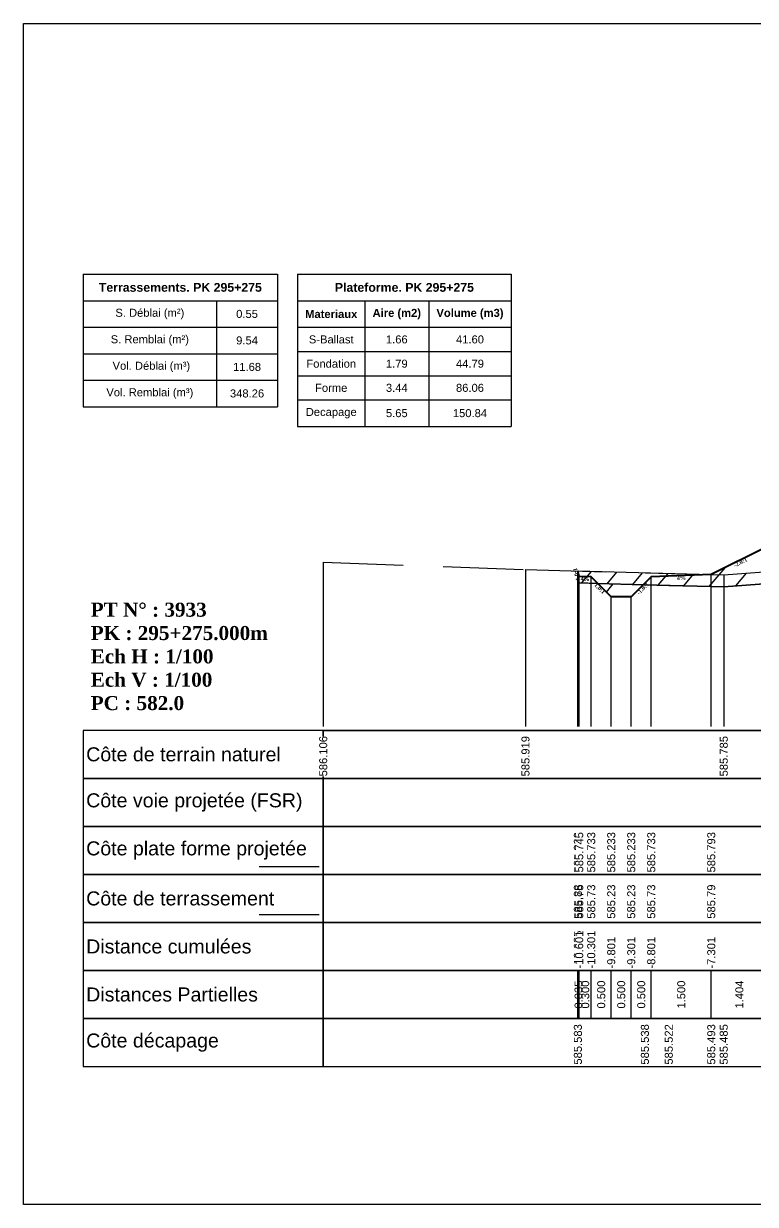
# Model space of a CAD drawing. Header units: millimetres. Extents: x 2762 to 3076, y 916 to 3305.
# Drawn here: x 2873.89 to 2892.18, y 2044.84 to 2074.34 of the extents above; entities that cross this region are included whole.
import ezdxf

# ---------------------------------------------------------------- set-up
doc = ezdxf.new("R2010")
doc.units = ezdxf.units.MM
doc.header["$LTSCALE"] = 2
doc.linetypes.add('CACHE', pattern=[9.525, 6.35, -3.175])
doc.linetypes.add('DASHED', pattern=[0.75, 0.5, -0.25])
for name, color, linetype in [('C-ANNO-TABL', 1, 'Continuous'), ('C-ANNO-TABL-TEXT', 150, 'Continuous'), ('C-ANNO-TABL-TITL', 150, 'Continuous'), ('C-ANNO-TABL-TTBL', 5, 'Continuous'), ('C-ROAD-CORR', 5, 'Continuous'), ('C-ROAD-SCTN', 7, 'Continuous')]:
    doc.layers.add(name, color=color, linetype=linetype)
doc.styles.add('ARIAL', font='arial.ttf')
doc.styles.add('C3D_Etiquette', font='romans.shx')
doc.styles.add('C3D_Profil_Travers', font='romans.shx')
doc.styles.get("Standard").update_dxf_attribs({"font": 'arial.ttf'})

msp = doc.modelspace()

# ---------------------------------------------------------------- hatches: boundary and pattern name
at = {"linetype": 'Continuous', "lineweight": -3}
h = msp.add_hatch(dxfattribs=at)
h.set_pattern_fill('_U', color=3, angle=50, style=0, pattern_type=0)
h.set_pattern_definition([(50, (2906.1021, 2061.1294), (-0.766044, 0.64279), [])])
h.paths.add_polyline_path([(2906.102, 2061.129), (2906.236, 2061.263), (2906.536, 2061.275), (2906.579, 2061.447), (2906.579, 2061.147)])
h.paths.add_polyline_path([(2889.385, 2060.323), (2889.579, 2060.517), (2891.079, 2060.577), (2892.483, 2061.279), (2900.48, 2061.599), (2902.876, 2061.503), (2903.236, 2061.323), (2904.736, 2061.263), (2904.914, 2061.085), (2901.518, 2060.959), (2898.866, 2060.857), (2898.627, 2060.836), (2891.391, 2060.268)])
h.paths.add_polyline_path([(2887.745, 2060.367), (2887.745, 2060.667), (2887.779, 2060.529), (2888.079, 2060.517), (2888.242, 2060.354)])
h = msp.add_hatch(dxfattribs=at)
h.set_pattern_fill('_U', color=150, scale=0.5, angle=50, style=0, pattern_type=0)
h.set_pattern_definition([(50, (2906.10207, 2061.12936), (-0.383022, 0.321394), [])])
h.paths.add_polyline_path([(2906.102, 2061.129), (2906.236, 2061.263), (2906.536, 2061.275), (2906.579, 2061.447), (2906.579, 2061.147)])
h.paths.add_polyline_path([(2903.236, 2061.323), (2906.579, 2061.447), (2906.536, 2061.275), (2906.236, 2061.263), (2906.102, 2061.129), (2904.914, 2061.085), (2904.736, 2061.263)])
h.paths.add_polyline_path([(2889.385, 2060.323), (2889.579, 2060.517), (2891.079, 2060.577), (2891.391, 2060.568), (2898.627, 2061.136), (2898.866, 2061.157), (2901.518, 2061.259), (2903.236, 2061.323), (2904.736, 2061.263), (2904.914, 2061.085), (2901.518, 2060.959), (2898.866, 2060.857), (2898.627, 2060.836), (2891.391, 2060.268)])
h.paths.add_polyline_path([(2887.745, 2060.667), (2891.079, 2060.577), (2889.579, 2060.517), (2889.385, 2060.323), (2888.242, 2060.354), (2888.079, 2060.517), (2887.779, 2060.529)])
h.paths.add_polyline_path([(2887.745, 2060.367), (2887.745, 2060.667), (2887.779, 2060.529), (2888.079, 2060.517), (2888.242, 2060.354)])
h = msp.add_hatch(dxfattribs=at)
h.set_pattern_fill('_U', color=1, angle=50, style=0, pattern_type=0)
h.set_pattern_definition([(50, (2904.9136, 2061.0853), (-0.766044, 0.64279), [])])
h.paths.add_polyline_path([(2904.914, 2061.085), (2906.102, 2061.129), (2905.736, 2060.763), (2905.236, 2060.763)])
h.paths.add_polyline_path([(2888.242, 2060.354), (2889.385, 2060.323), (2889.079, 2060.017), (2888.579, 2060.017)])

# ---------------------------------------------------------------- linework, layer by layer
at = {"color": 253, "linetype": 'Continuous', "lineweight": -3}
for p, q in [((2891.079, 2060.577), (2892.483, 2061.279)), ((2891.391, 2060.568), (2898.627, 2061.136)), ((2887.745, 2060.667), (2891.079, 2060.577)), ((2887.779, 2060.529), (2887.745, 2060.667)), ((2887.745, 2060.367), (2887.745, 2060.667)), ((2887.745, 2060.667), (2887.779, 2060.529)), ((2887.745, 2060.367), (2887.745, 2060.667)), ((2887.745, 2060.667), (2887.779, 2060.529)), ((2889.579, 2060.517), (2891.079, 2060.577)), ((2891.079, 2060.577), (2889.579, 2060.517)), ((2889.579, 2060.517), (2891.079, 2060.577)), ((2891.079, 2060.577), (2891.391, 2060.568)), ((2898.627, 2060.836), (2891.391, 2060.268)), ((2898.627, 2060.836), (2891.391, 2060.268)), ((2888.242, 2060.354), (2887.745, 2060.367)), ((2888.242, 2060.354), (2887.745, 2060.367)), ((2888.079, 2060.517), (2887.779, 2060.529)), ((2887.779, 2060.529), (2888.079, 2060.517)), ((2887.779, 2060.529), (2888.079, 2060.517)), ((2888.242, 2060.354), (2888.079, 2060.517)), ((2888.079, 2060.517), (2888.242, 2060.354)), ((2888.079, 2060.517), (2888.242, 2060.354)), ((2889.385, 2060.323), (2888.242, 2060.354)), ((2888.242, 2060.354), (2889.385, 2060.323)), ((2888.579, 2060.017), (2888.242, 2060.354)), ((2889.385, 2060.323), (2889.079, 2060.017)), ((2889.385, 2060.323), (2889.579, 2060.517)), ((2889.579, 2060.517), (2889.385, 2060.323)), ((2889.385, 2060.323), (2889.579, 2060.517)), ((2891.391, 2060.268), (2889.385, 2060.323)), ((2891.391, 2060.268), (2889.385, 2060.323)), ((2889.079, 2060.017), (2888.579, 2060.017))]:
    msp.add_line(p, q, dxfattribs=at)
at = {"color": 105, "linetype": 'DASHED', "lineweight": -3, "ltscale": 2}
for p, q in [((2881.38, 2060.889), (2886.435, 2060.703)), ((2891.391, 2060.568), (2898.38, 2061.117)), ((2886.435, 2060.703), (2891.391, 2060.568))]:
    msp.add_line(p, q, dxfattribs=at)
at = {"color": 98, "linetype": 'CACHE', "lineweight": -3}
for p, q in [((2881.38, 2060.889), (2881.38, 2056.784)), ((2886.435, 2060.703), (2886.435, 2056.784)), ((2891.391, 2060.568), (2891.391, 2056.784))]:
    msp.add_line(p, q, dxfattribs=at)
at = {"color": 8, "linetype": 'CACHE', "lineweight": -3}
for p, q in [((2887.745, 2056.784), (2887.745, 2060.667)), ((2891.079, 2056.784), (2891.079, 2060.577)), ((2887.779, 2056.784), (2887.779, 2060.529)), ((2888.079, 2056.784), (2888.079, 2060.517)), ((2889.579, 2056.784), (2889.579, 2060.517)), ((2888.579, 2056.784), (2888.579, 2060.017)), ((2889.079, 2056.784), (2889.079, 2060.017))]:
    msp.add_line(p, q, dxfattribs=at)
at = {"color": 6, "linetype": 'Continuous', "lineweight": -3}
for p, q in [((2891.391, 2060.268), (2898.38, 2060.817)), ((2887.745, 2060.367), (2889.42, 2060.322)), ((2889.42, 2060.322), (2890.017, 2060.306)), ((2890.017, 2060.306), (2891.079, 2060.277)), ((2891.079, 2060.277), (2891.391, 2060.268))]:
    msp.add_line(p, q, dxfattribs=at)
at = {"color": 7, "linetype": 'Continuous', "lineweight": -3}
for p, q in [((2881.379, 2056.684), (2915.381, 2056.684)), ((2887.745, 2049.484), (2887.745, 2050.684)), ((2887.779, 2049.484), (2887.779, 2050.684)), ((2887.779, 2049.484), (2887.779, 2050.684)), ((2888.079, 2049.484), (2888.079, 2050.684)), ((2888.079, 2049.484), (2888.079, 2050.684)), ((2888.579, 2049.484), (2888.579, 2050.684)), ((2888.579, 2049.484), (2888.579, 2050.684)), ((2889.079, 2049.484), (2889.079, 2050.684)), ((2889.079, 2049.484), (2889.079, 2050.684)), ((2889.579, 2049.484), (2889.579, 2050.684)), ((2889.579, 2049.484), (2889.579, 2050.684)), ((2891.079, 2049.484), (2891.079, 2050.684)), ((2891.079, 2049.484), (2891.079, 2050.684))]:
    msp.add_line(p, q, dxfattribs=at)
at = {"color": 154, "linetype": 'Continuous', "lineweight": -3}
msp.add_line((2879.779, 2053.284), (2881.279, 2053.284), dxfattribs=at)
at = {"color": 1, "linetype": 'Continuous', "lineweight": -3}
msp.add_line((2879.779, 2052.084), (2881.279, 2052.084), dxfattribs=at)
at = {"color": 7, "linetype": 'Continuous', "lineweight": -3}
for points in [[(2881.379, 2055.484), (2881.379, 2056.684), (2875.379, 2056.684), (2875.379, 2055.484)], [(2881.379, 2055.484), (2915.381, 2055.484), (2915.381, 2056.684), (2881.379, 2056.684)], [(2881.379, 2054.284), (2881.379, 2055.484), (2875.379, 2055.484), (2875.379, 2054.284)], [(2881.379, 2054.284), (2915.381, 2054.284), (2915.381, 2055.484), (2881.379, 2055.484)], [(2881.379, 2053.084), (2881.379, 2054.284), (2875.379, 2054.284), (2875.379, 2053.084)], [(2881.379, 2053.084), (2915.381, 2053.084), (2915.381, 2054.284), (2881.379, 2054.284)], [(2881.379, 2051.884), (2881.379, 2053.084), (2875.379, 2053.084), (2875.379, 2051.884)], [(2881.379, 2051.884), (2915.381, 2051.884), (2915.381, 2053.084), (2881.379, 2053.084)], [(2881.379, 2050.684), (2881.379, 2051.884), (2875.379, 2051.884), (2875.379, 2050.684)], [(2881.379, 2050.684), (2915.381, 2050.684), (2915.381, 2051.884), (2881.379, 2051.884)], [(2881.379, 2049.484), (2881.379, 2050.684), (2875.379, 2050.684), (2875.379, 2049.484)], [(2881.379, 2049.484), (2915.381, 2049.484), (2915.381, 2050.684), (2881.379, 2050.684)], [(2881.379, 2048.284), (2881.379, 2049.484), (2875.379, 2049.484), (2875.379, 2048.284)], [(2881.379, 2048.284), (2915.381, 2048.284), (2915.381, 2049.484), (2881.379, 2049.484)]]:
    msp.add_3dface(points, dxfattribs=at)
at = {"layer": 'C-ANNO-TABL', "color": 7, "linetype": 'Continuous', "lineweight": -3}
for p, q in [((2875.379, 2067.419), (2878.712, 2067.419)), ((2878.712, 2067.419), (2880.238, 2067.419)), ((2878.712, 2067.419), (2878.712, 2066.757)), ((2880.738, 2067.416), (2882.42, 2067.416)), ((2882.42, 2067.416), (2884.016, 2067.416)), ((2882.42, 2067.416), (2882.42, 2066.754)), ((2884.016, 2067.416), (2886.078, 2067.416)), ((2884.016, 2067.416), (2884.016, 2066.754)), ((2875.379, 2066.757), (2878.712, 2066.757)), ((2878.712, 2066.757), (2880.238, 2066.757)), ((2878.712, 2066.757), (2878.712, 2066.095)), ((2880.738, 2066.754), (2882.42, 2066.754)), ((2882.42, 2066.754), (2884.016, 2066.754)), ((2882.42, 2066.754), (2882.42, 2066.147)), ((2884.016, 2066.754), (2886.078, 2066.754)), ((2884.016, 2066.754), (2884.016, 2066.147)), ((2875.379, 2066.095), (2878.712, 2066.095)), ((2878.712, 2066.095), (2880.238, 2066.095)), ((2878.712, 2066.095), (2878.712, 2065.432)), ((2880.738, 2066.147), (2882.42, 2066.147)), ((2882.42, 2066.147), (2884.016, 2066.147)), ((2882.42, 2066.147), (2882.42, 2065.543)), ((2884.016, 2066.147), (2886.078, 2066.147)), ((2884.016, 2066.147), (2884.016, 2065.543)), ((2875.379, 2065.432), (2878.712, 2065.432)), ((2878.712, 2065.432), (2880.238, 2065.432)), ((2878.712, 2065.432), (2878.712, 2064.77)), ((2880.738, 2065.543), (2882.42, 2065.543)), ((2882.42, 2065.543), (2884.016, 2065.543)), ((2882.42, 2065.543), (2882.42, 2064.939)), ((2884.016, 2065.543), (2886.078, 2065.543)), ((2884.016, 2065.543), (2884.016, 2064.939)), ((2880.738, 2064.939), (2882.42, 2064.939)), ((2882.42, 2064.939), (2884.016, 2064.939)), ((2882.42, 2064.939), (2882.42, 2064.28)), ((2884.016, 2064.939), (2886.078, 2064.939)), ((2884.016, 2064.939), (2884.016, 2064.28))]:
    msp.add_line(p, q, dxfattribs=at)
at = {"layer": 'C-ANNO-TABL-TTBL', "color": 7, "linetype": 'Continuous', "lineweight": -3}
for p, q in [((2875.379, 2068.084), (2880.238, 2068.084)), ((2875.379, 2068.084), (2875.379, 2067.419)), ((2880.238, 2068.084), (2880.238, 2067.419)), ((2880.738, 2068.084), (2886.078, 2068.084)), ((2880.738, 2068.084), (2880.738, 2067.416)), ((2886.078, 2068.084), (2886.078, 2067.416)), ((2875.379, 2067.419), (2875.379, 2066.757)), ((2880.238, 2067.419), (2880.238, 2066.757)), ((2880.738, 2067.416), (2880.738, 2066.754)), ((2886.078, 2067.416), (2886.078, 2066.754)), ((2875.379, 2066.757), (2875.379, 2066.095)), ((2880.238, 2066.757), (2880.238, 2066.095)), ((2880.738, 2066.754), (2880.738, 2066.147)), ((2886.078, 2066.754), (2886.078, 2066.147)), ((2875.379, 2066.095), (2875.379, 2065.432)), ((2880.238, 2066.095), (2880.238, 2065.432)), ((2880.738, 2066.147), (2880.738, 2065.543)), ((2886.078, 2066.147), (2886.078, 2065.543)), ((2875.379, 2065.432), (2875.379, 2064.77)), ((2880.238, 2065.432), (2880.238, 2064.77)), ((2880.738, 2065.543), (2880.738, 2064.939)), ((2886.078, 2065.543), (2886.078, 2064.939)), ((2875.379, 2064.77), (2878.712, 2064.77)), ((2878.712, 2064.77), (2880.238, 2064.77)), ((2880.738, 2064.939), (2880.738, 2064.28)), ((2886.078, 2064.939), (2886.078, 2064.28)), ((2880.738, 2064.28), (2882.42, 2064.28)), ((2882.42, 2064.28), (2884.016, 2064.28)), ((2884.016, 2064.28), (2886.078, 2064.28))]:
    msp.add_line(p, q, dxfattribs=at)
at = {"layer": 'C-ROAD-CORR', "color": 1, "linetype": 'Continuous', "lineweight": 40}
for p, q in [((2892.483, 2061.279), (2891.079, 2060.577)), ((2887.779, 2060.529), (2887.745, 2060.667)), ((2891.079, 2060.577), (2889.579, 2060.517)), ((2888.079, 2060.517), (2887.779, 2060.529)), ((2888.579, 2060.017), (2888.079, 2060.517)), ((2889.579, 2060.517), (2889.079, 2060.017)), ((2889.079, 2060.017), (2888.579, 2060.017))]:
    msp.add_line(p, q, dxfattribs=at)
at = {"layer": 'C-ROAD-CORR', "color": 1, "linetype": 'Continuous', "lineweight": -3}
for p, q in [((2888.579, 2060.017), (2888.079, 2060.517)), ((2889.579, 2060.517), (2889.079, 2060.017))]:
    msp.add_line(p, q, dxfattribs=at)
at = {"layer": 'C-ROAD-SCTN', "color": 154, "linetype": 'Continuous', "lineweight": -3}
for p, q in [((2891.079, 2060.577), (2892.483, 2061.279)), ((2887.745, 2060.667), (2887.779, 2060.529)), ((2889.579, 2060.517), (2891.079, 2060.577)), ((2887.779, 2060.529), (2888.079, 2060.517)), ((2888.079, 2060.517), (2888.579, 2060.017)), ((2889.079, 2060.017), (2889.579, 2060.517)), ((2888.579, 2060.017), (2889.079, 2060.017))]:
    msp.add_line(p, q, dxfattribs=at)
at = {"layer": 'C-ROAD-SCTN', "color": 1, "linetype": 'Continuous', "lineweight": -3}
for p, q in [((2891.079, 2060.577), (2892.483, 2061.279)), ((2887.745, 2060.667), (2887.779, 2060.529)), ((2889.579, 2060.517), (2891.079, 2060.577)), ((2887.779, 2060.529), (2888.079, 2060.517)), ((2888.079, 2060.517), (2888.579, 2060.017)), ((2889.079, 2060.017), (2889.579, 2060.517)), ((2888.579, 2060.017), (2889.079, 2060.017))]:
    msp.add_line(p, q, dxfattribs=at)

# ---------------------------------------------------------------- texts
at = {"color": 7, "linetype": 'Continuous', "lineweight": -3, "char_height": 0.1, "style": 'C3D_Etiquette'}
for s, insert, width, attachment_point, rotation in [('{\\fTimes New Roman|b1|i0|c0|p18;-2.0:1}', (2891.783, 2060.924), 0.34598, 2, 26.5651), ('{\\fTimes New Roman|b1|i0|c0|p18;1.0:1}', (2887.758, 2060.597), 0.29446, 8, 104.0362), ('{\\fTimes New Roman|b1|i0|c0|p18;4%}', (2887.929, 2060.519), 0.37094, 2, 357.7094), ('{\\fTimes New Roman|b1|i0|c0|p18;1.0:1}', (2888.326, 2060.264), 0.29001, 2, 315), ('{\\fTimes New Roman|b1|i0|c0|p18;-1.0:1}', (2889.332, 2060.264), 0.34598, 2, 45), ('{\\fTimes New Roman|b1|i0|c0|p18;4%}', (2890.329, 2060.543), 0.42071, 2, 2.2906)]:
    msp.add_mtext(s, dxfattribs=dict(at, insert=insert, width=width, attachment_point=attachment_point, rotation=rotation))
at = {"color": 7, "linetype": 'Continuous', "lineweight": -3, "char_height": 0.35}
for s, insert, attachment_point, style in [('{\\fTimes New Roman|b1|i0|c0|p18;PT N° : 3933\\PPK : 295+275.000m\\PEch H : 1/100\\PEch V : 1/100\\PPC : 582.0}', (2875.568, 2057.184), 7, 'C3D_Profil_Travers'), ('{\\fArial|b0|i0|c0|p34;Côte de terrain naturel}', (2875.454, 2056.084), 4, 'C3D_Etiquette'), ('{\\fArial|b0|i0|c0|p34;Côte plate forme projetée}', (2875.454, 2053.684), 4, 'C3D_Etiquette'), ('{\\fArial|b0|i0|c0|p34;Côte de terrassement}', (2875.454, 2052.484), 4, 'C3D_Etiquette'), ('{\\fArial|b0|i0|c0|p34;Distance cumulées}', (2875.454, 2051.284), 4, 'C3D_Etiquette'), ('{\\fArial|b0|i0|c0|p34;Distances Partielles}', (2875.454, 2050.084), 4, 'C3D_Etiquette'), ('{\\fArial|b0|i0|c0|p34;Côte décapage}', (2875.454, 2048.884), 4, 'C3D_Etiquette')]:
    msp.add_mtext(s, dxfattribs=dict(at, insert=insert, attachment_point=attachment_point, style=style))
at = {"color": 7, "linetype": 'Continuous', "lineweight": -3, "insert": (2875.454, 2054.884), "char_height": 0.35, "attachment_point": 4}
msp.add_mtext('{\\fArial|b0|i0|c0|p34;Côte voie projetée (FSR)}', dxfattribs=at)
at = {"color": 7, "linetype": 'Continuous', "lineweight": -3, "char_height": 0.2, "rotation": 90, "style": 'C3D_Profil_Travers'}
for s, insert, attachment_point in [('{\\fArial|b0|i0|c0|p34;585.88}', (2887.745, 2051.979), 4), ('{\\fArial|b0|i0|c0|p34;585.75}', (2887.779, 2051.979), 4), ('{\\fArial|b0|i0|c0|p34;585.73}', (2888.079, 2051.979), 4), ('{\\fArial|b0|i0|c0|p34;585.23}', (2888.579, 2051.979), 4), ('{\\fArial|b0|i0|c0|p34;585.23}', (2889.079, 2051.979), 4), ('{\\fArial|b0|i0|c0|p34;585.73}', (2889.579, 2051.979), 4), ('{\\fArial|b0|i0|c0|p34;585.79}', (2891.079, 2051.979), 4), ('{\\fArial|b0|i0|c0|p34;0.035}', (2887.762, 2050.084), 5), ('{\\fArial|b0|i0|c0|p34;0.300}', (2887.929, 2050.084), 5), ('{\\fArial|b0|i0|c0|p34;0.500}', (2888.329, 2050.084), 5), ('{\\fArial|b0|i0|c0|p34;0.500}', (2888.829, 2050.084), 5), ('{\\fArial|b0|i0|c0|p34;0.500}', (2889.329, 2050.084), 5), ('{\\fArial|b0|i0|c0|p34;1.500}', (2890.329, 2050.084), 5), ('{\\fArial|b0|i0|c0|p34;1.404}', (2891.781, 2050.084), 5)]:
    msp.add_mtext(s, dxfattribs=dict(at, insert=insert, attachment_point=attachment_point))
at = {"layer": 'C-ANNO-TABL-TEXT', "color": 7, "linetype": 'Continuous', "lineweight": -3, "char_height": 0.2, "attachment_point": 5, "style": 'ARIAL'}
for s, insert in [('{\\fArial|b0|i0|c0|p34;\\C7;0.55}', (2879.475, 2067.088)), ('{\\fArial|b0|i0|c0|p34;\\C7;9.54}', (2879.475, 2066.426)), ('{\\fArial|b0|i0|c0|p34;\\C7;S-Ballast}', (2881.579, 2066.451)), ('{\\fArial|b0|i0|c0|p34;\\C7;1.66}', (2883.218, 2066.451)), ('{\\C18;\\c0;41.60}', (2885.047, 2066.451)), ('{\\fArial|b0|i0|c0|p34;\\C7;Fondation}', (2881.579, 2065.845)), ('{\\fArial|b0|i0|c0|p34;\\C7;1.79}', (2883.218, 2065.845)), ('{\\C18;\\c0;44.79}', (2885.047, 2065.845)), ('{\\fArial|b0|i0|c0|p34;\\C7;11.68}', (2879.475, 2065.764)), ('{\\fArial|b0|i0|c0|p34;\\C7;Forme}', (2881.579, 2065.241)), ('{\\fArial|b0|i0|c0|p34;\\C7;3.44}', (2883.218, 2065.241)), ('{\\C18;\\c0;86.06}', (2885.047, 2065.241)), ('{\\fArial|b0|i0|c0|p34;\\C7;348.26}', (2879.475, 2065.101)), ('{\\fArial|b0|i0|c0|p34;\\C7;Decapage}', (2881.579, 2064.609)), ('{\\fArial|b0|i0|c0|p34;\\C7;5.65}', (2883.218, 2064.609)), ('{\\C18;\\c0;150.84}', (2885.047, 2064.609))]:
    msp.add_mtext(s, dxfattribs=dict(at, insert=insert))
at = {"layer": 'C-ANNO-TABL-TITL', "color": 7, "linetype": 'Continuous', "lineweight": -3, "attachment_point": 5, "style": 'ARIAL'}
for s, insert, char_height in [('{\\fArial|b1|i0|c0|p34;\\C7;Terrassements. PK 295+275}', (2877.808, 2067.751), 0.22), ('{\\fArial|b1|i0|c0|p34;\\C18;\\c0;Plateforme. PK 295+275}', (2883.408, 2067.75), 0.22), ('{\\fArial|b0|i0|c0|p34;\\C7;S. Déblai (m²) }', (2877.045, 2067.088), 0.2), ('{\\fArial|b1|i0|c0|p34;\\C7;Materiaux   }', (2881.579, 2067.085), 0.2), ('{\\fArial|b1|i0|c0|p34;\\C7;Aire (m2)}', (2883.218, 2067.085), 0.2), ('{\\fArial|b1|i0|c0|p34;\\C7;Volume (m3)}', (2885.047, 2067.085), 0.2), ('{\\fArial|b0|i0|c0|p34;\\C7;S. Remblai (m²) }', (2877.045, 2066.426), 0.2), ('{\\fArial|b0|i0|c0|p34;\\C7; Vol. Déblai (m³) }', (2877.045, 2065.764), 0.2), ('{\\fArial|b0|i0|c0|p34;\\C7;Vol. Remblai (m³)}', (2877.045, 2065.101), 0.2)]:
    msp.add_mtext(s, dxfattribs=dict(at, insert=insert, char_height=char_height))

# ---------------------------------------------------------------- next in the draw order: texts
at = {"color": 7, "linetype": 'Continuous', "lineweight": -3, "char_height": 0.2, "attachment_point": 4, "rotation": 90, "style": 'C3D_Profil_Travers', "bg_fill": 3, "box_fill_scale": 1.000375, "bg_fill_color": 256, "bg_fill_true_color": 13158600, "bg_fill_transparency": 0}
for s, insert, width in [('{\\fArial|b0|i0|c0|p34;586.106}', (2881.38, 2055.534), 0.99539), ('{\\fArial|b0|i0|c0|p34;585.919}', (2886.435, 2055.534), 0.99595), ('{\\fArial|b0|i0|c0|p34;585.785}', (2891.391, 2055.534), 0.99705), ('{\\fArial|b0|i0|c0|p34;585.883}', (2887.745, 2053.134), 0.99553), ('{\\fArial|b0|i0|c0|p34;585.233}', (2888.579, 2053.134), 0.99553), ('{\\fArial|b0|i0|c0|p34;585.233}', (2889.079, 2053.134), 0.99553), ('{\\fArial|b0|i0|c0|p34;585.733}', (2889.579, 2053.134), 0.99553), ('{\\fArial|b0|i0|c0|p34;585.793}', (2891.079, 2053.134), 0.99553), ('{\\fArial|b0|i0|c0|p34;\\C256;-10.635}', (2887.745, 2050.734), 0.93683), ('{\\fArial|b0|i0|c0|p34;\\C256;-9.801}', (2888.579, 2050.734), 0.73938), ('{\\fArial|b0|i0|c0|p34;\\C256;-9.301}', (2889.079, 2050.734), 0.73938), ('{\\fArial|b0|i0|c0|p34;\\C256;-8.801}', (2889.579, 2050.734), 0.73938), ('{\\fArial|b0|i0|c0|p34;\\C256;-7.301}', (2891.079, 2050.734), 0.73938), ('{\\fArial|b0|i0|c0|p34;585.583}', (2887.745, 2048.334), 0.99553), ('{\\fArial|b0|i0|c0|p34;585.538}', (2889.42, 2048.334), 0.99595), ('{\\fArial|b0|i0|c0|p34;585.522}', (2890.017, 2048.334), 0.99347), ('{\\fArial|b0|i0|c0|p34;585.493}', (2891.079, 2048.334), 0.99553)]:
    msp.add_mtext(s, dxfattribs=dict(at, insert=insert, width=width))

# ---------------------------------------------------------------- next in the draw order: texts
for s, insert, width in [('{\\fArial|b0|i0|c0|p34;585.745}', (2887.779, 2053.134), 0.99705), ('{\\fArial|b0|i0|c0|p34;\\C256;-10.601}', (2887.779, 2050.734), 0.89632), ('{\\fArial|b0|i0|c0|p34;585.485}', (2891.391, 2048.334), 0.99705)]:
    msp.add_mtext(s, dxfattribs=dict(at, insert=insert, width=width))

# ---------------------------------------------------------------- next in the draw order: texts
for s, insert, width in [('{\\fArial|b0|i0|c0|p34;585.733}', (2888.079, 2053.134), 0.99553), ('{\\fArial|b0|i0|c0|p34;\\C256;-10.301}', (2888.079, 2050.734), 0.89632)]:
    msp.add_mtext(s, dxfattribs=dict(at, insert=insert, width=width))

# ---------------------------------------------------------------- next in the draw order: linework, layer by layer
msp.add_lwpolyline([(2873.89, 2074.342), (2922.89, 2074.342), (2922.89, 2044.842), (2873.89, 2044.842)], close=True)

doc.saveas('drawing.dxf')
